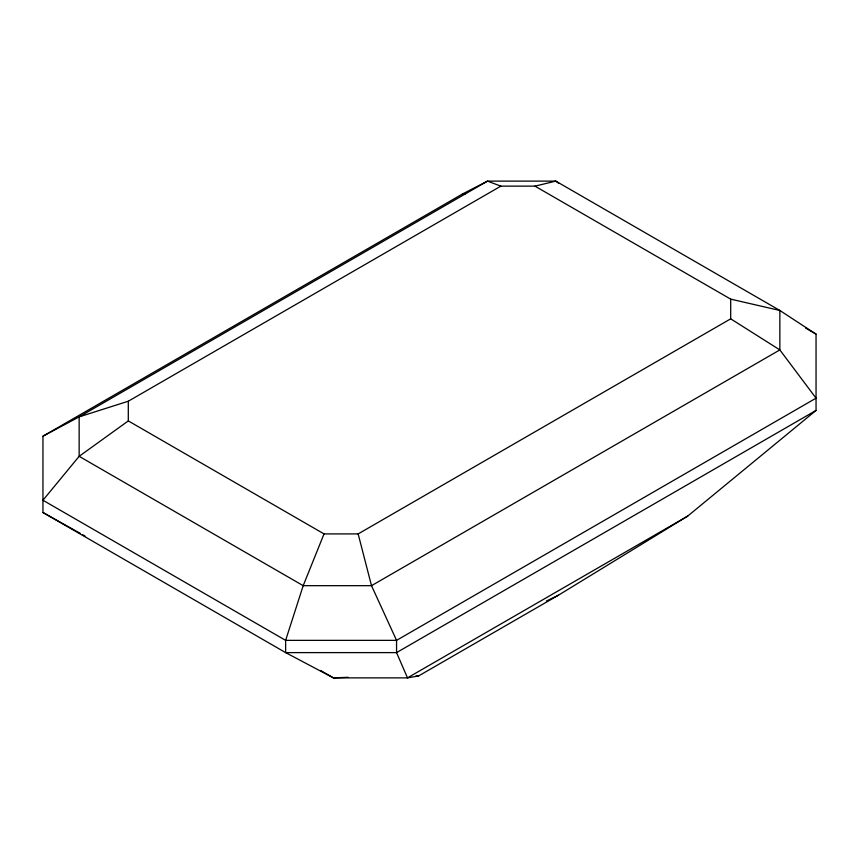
<?xml version="1.0" encoding="UTF-8"?>
<svg xmlns="http://www.w3.org/2000/svg" width="859" height="859" viewBox="0 0 859 859"><rect width="100%" height="100%" fill="white"/><g stroke="black" fill="none" stroke-linecap="round" stroke-linejoin="round"><path stroke-width="1.29" d="M42.95 436.2L79.146 416.883L487.493 181.12L500.851 186.135L534.964 186.135L730.698 299.136L730.698 318.829L358.149 533.911L324.036 533.911L303.195 585.677L285.628 640.363L285.628 652.615L333.41 677.88L407.499 677.88L418.516 675.99L558.436 595.212L687.672 516.119L816.05 410.419L816.05 334.13L779.854 310.475L555.805 181.12L487.493 181.12L462.443 194.016L42.95 436.2L42.95 512.501L285.628 652.615L396.557 652.615L816.05 410.419M500.851 186.135L128.302 401.217L128.302 420.91L79.146 456.322L42.95 500.249L285.628 640.363L396.557 640.363L816.05 398.168L779.854 349.914L730.698 318.829M687.672 516.119L407.499 677.88L396.557 652.615L396.557 640.363L371.507 585.677L358.149 533.911M546.388 601.042L558.436 595.212M128.302 401.217L79.146 416.883L79.146 456.322L303.195 585.677L371.507 585.677L779.854 349.914L779.854 310.475L730.698 299.136M534.964 186.135L555.805 181.12L558.908 183.397M348.11 677.3L333.41 677.88L320.675 670.525M462.443 194.016L465.116 194.016M415.874 675.99L418.516 675.99M42.95 512.501L80.295 533.385M82.636 534.695L84.966 535.995M805.602 328.095L816.05 334.13M128.302 420.91L324.036 533.911"/></g></svg>
